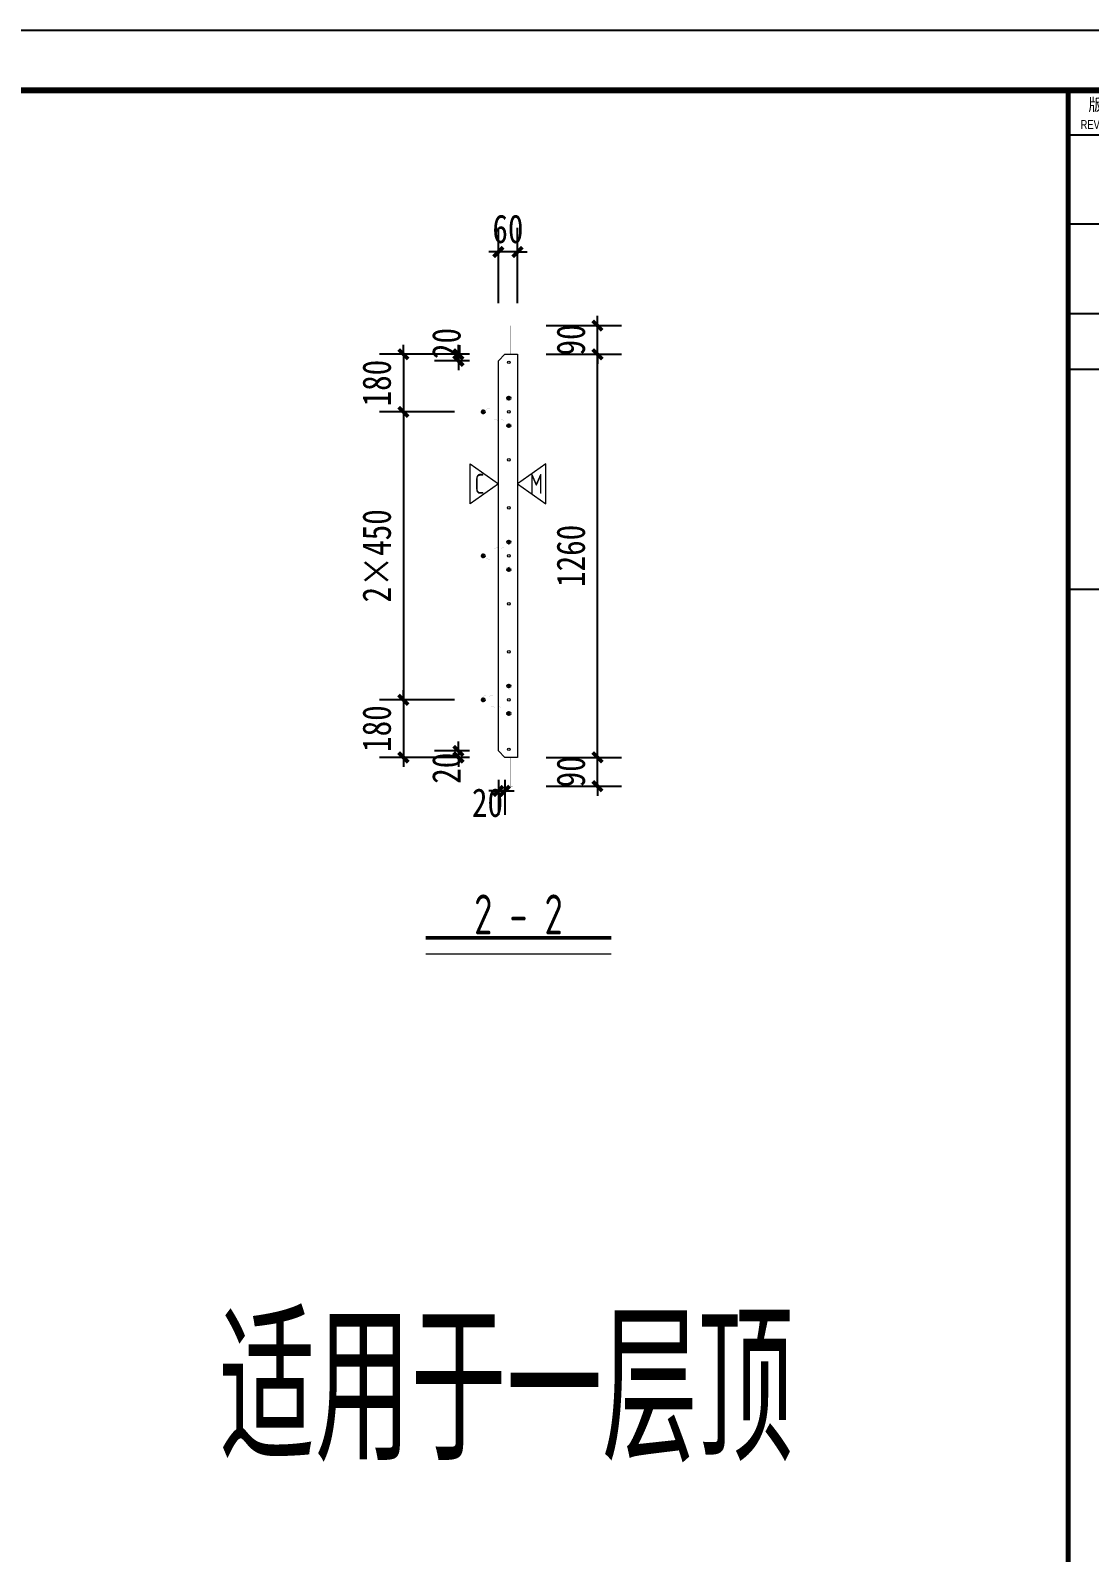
# Model space of a CAD drawing. Header units: millimetres. Extents: x 514 to 31055, y 121 to 26754.
# Drawn here: x 11683 to 14996, y 6477 to 11235 of the extents above; entities that cross this region are included whole.
import ezdxf
from ezdxf.enums import TextEntityAlignment as Align

# ---------------------------------------------------------------- set-up
doc = ezdxf.new("R2010")
doc.units = ezdxf.units.MM
for name, color, linetype in [('a--r1', 92, 'Continuous'), ('PUB_DIM', 3, 'Continuous'), ('PUB_TITLE', 4, 'Continuous'), ('tk1', 177, 'Continuous'), ('公用-图框', 7, 'Continuous')]:
    doc.layers.add(name, color=color, linetype=linetype)
for name, color, linetype, lineweight in [('叠合板详图文字', 8, 'Continuous', 18), ('叠合板详图标注', 7, 'Continuous', 18), ('叠合板详图桁架筋', 6, 'Continuous', 35), ('叠合板详图边线', 4, 'Continuous', 18), ('叠合板详图钢筋', 1, 'Continuous', 35), ('图框', 9, 'Continuous', 18)]:
    doc.layers.add(name, color=color, linetype=linetype, lineweight=lineweight)
doc.styles.add('ARIAL', font='arial.ttf', dxfattribs={"width": 1.2, "height": 2})
doc.styles.add('HT', font='simhei.ttf', dxfattribs={"width": 0.7})
doc.styles.add('样式 1', font='yjkeng.shx', dxfattribs={"width": 0.7, "height": 250, "bigfont": 'yjkchn.shx'})
doc.styles.add('黑体', font='simhei.ttf', dxfattribs={"width": 0.8})
doc.dimstyles.new('_TCH_ARCH&&30', dxfattribs={"dimtxt": 89.25, "dimasz": 30, "dimexe": 75, "dimexo": 90, "dimgap": 37.875, "dimtad": 1, "dimdec": 0, "dimzin": 0, "dimdsep": 46, "dimtxsty": '黑体', "dimblk": 'ARCHTICK', "dimcen": 0.09, "dimclrt": 7, "dimazin": 2, "dimtfac": 1, "dimtdec": 0, "dimtix": 1, "dimtmove": 2, "dimatfit": 3, "dimfxl": 30, "dimtolj": 1, "dimtzin": 0, "dimarcsym": 0})

# ---------------------------------------------------------------- blocks, each defined once
blk = doc.blocks.new('A$C364B4FF9')
at = {"layer": 'PUB_TITLE'}
blk.add_lwpolyline([(-84100, 0), (0, 0), (0, 59400), (-84100, 59400)], close=True, dxfattribs=at)
at = {"layer": 'PUB_TITLE', "const_width": 100}
blk.add_lwpolyline([(-83250, 1000), (-1000, 1000), (-1000, 58400), (-83250, 58400)], close=True, dxfattribs=at)
at = {"layer": 'tk1', "color": 4}
for p, q in [((-7059, 57654), (-1000, 57654)), ((-7059, 57654), (-1000, 57654)), ((-1000, 56163), (-7059, 56163)), ((-1000, 56163), (-7059, 56163)), ((-7059, 54672), (-1000, 54672)), ((-7059, 54672), (-1000, 54672)), ((-7059, 53739), (-1000, 53739)), ((-7059, 53739), (-1000, 53739)), ((-7059, 50065), (-1000, 50065))]:
    blk.add_line(p, q, dxfattribs=at)
at = {"layer": '图框', "color": 3, "const_width": 84.9}
blk.add_lwpolyline([(-7059, 1000), (-1000, 1000), (-1000, 58400), (-7059, 58400)], close=True, dxfattribs=at)
at = {"layer": '公用-图框'}
for s, height, style, width, p in [('版  次', 205.1, 'HT', 0.9, (-6721, 58058)), ('版  次', 205.1, 'HT', 0.9, (-6721, 58058)), ('REVISION  NO.', 149.14, 'ARIAL', 0.75, (-6852, 57753)), ('REVISION  NO.', 149.14, 'ARIAL', 0.75, (-6852, 57753))]:
    blk.add_text(s, height=height, dxfattribs=dict(at, style=style, width=width)).set_placement(p)
blk = doc.blocks.new('_ArchTick')
at = {"color": 0, "const_width": 0.4}
blk.add_lwpolyline([(-0.5, -0.5), (0.5, 0.5)], dxfattribs=at)
blk = doc.blocks.new('*D268')
at = {"layer": 'Defpoints', "color": 0, "transparency": 16777216}
for p in [(13206.6, 8962.9), (13456.6, 8962.9), (13206.6, 8872.9)]:
    blk.add_point(p, dxfattribs=at)
at = {"layer": 'PUB_DIM', "color": 0, "lineweight": -2, "transparency": 16777216}
for p, q in [((13296.6, 8962.9), (13531.6, 8962.9)), ((13456.6, 8962.9), (13456.6, 8992.9)), ((13456.6, 8872.9), (13456.6, 8962.9)), ((13296.6, 8872.9), (13531.6, 8872.9)), ((13456.6, 8872.9), (13456.6, 8842.9))]:
    blk.add_line(p, q, dxfattribs=at)
at = {"layer": 'PUB_DIM', "color": 0, "lineweight": -2, "transparency": 16777216, "xscale": 30, "yscale": 30, "zscale": 30}
for p, rotation in [((13456.6, 8962.9), 270), ((13456.6, 8872.9), 90)]:
    blk.add_blockref('_ArchTick', p, dxfattribs=dict(at, rotation=rotation))
at = {"layer": 'PUB_DIM', "color": 7, "transparency": 16777216, "insert": (13373.6, 8917.9), "char_height": 89.25, "attachment_point": 5, "rotation": 90, "style": '黑体'}
blk.add_mtext('\\A1;90', dxfattribs=at)
blk = doc.blocks.new('*D269')
at = {"layer": 'Defpoints', "color": 0, "transparency": 16777216}
for p in [(13206.6, 10222.9), (13456.6, 10222.9), (13206.6, 8962.9)]:
    blk.add_point(p, dxfattribs=at)
at = {"layer": 'PUB_DIM', "color": 0, "lineweight": -2, "transparency": 16777216}
for p, q in [((13296.6, 10222.9), (13531.6, 10222.9)), ((13456.6, 8962.9), (13456.6, 10222.9)), ((13296.6, 8962.9), (13531.6, 8962.9))]:
    blk.add_line(p, q, dxfattribs=at)
at = {"layer": 'PUB_DIM', "color": 0, "lineweight": -2, "transparency": 16777216, "xscale": 30, "yscale": 30, "zscale": 30}
for p, rotation in [((13456.6, 10222.9), 90), ((13456.6, 8962.9), 270)]:
    blk.add_blockref('_ArchTick', p, dxfattribs=dict(at, rotation=rotation))
at = {"layer": 'PUB_DIM', "color": 7, "transparency": 16777216, "insert": (13373.6, 9592.9), "char_height": 89.25, "attachment_point": 5, "rotation": 90, "style": '黑体'}
blk.add_mtext('\\A1;1260', dxfattribs=at)
blk = doc.blocks.new('*D270')
at = {"layer": 'Defpoints', "color": 0, "transparency": 16777216}
for p in [(13206.6, 10312.9), (13456.6, 10312.9), (13206.6, 10222.9)]:
    blk.add_point(p, dxfattribs=at)
at = {"layer": 'PUB_DIM', "color": 0, "lineweight": -2, "transparency": 16777216}
for p, q in [((13456.6, 10312.9), (13456.6, 10342.9)), ((13296.6, 10312.9), (13531.6, 10312.9)), ((13456.6, 10222.9), (13456.6, 10312.9)), ((13296.6, 10222.9), (13531.6, 10222.9)), ((13456.6, 10222.9), (13456.6, 10192.9))]:
    blk.add_line(p, q, dxfattribs=at)
at = {"layer": 'PUB_DIM', "color": 0, "lineweight": -2, "transparency": 16777216, "xscale": 30, "yscale": 30, "zscale": 30}
for p, rotation in [((13456.6, 10312.9), 270), ((13456.6, 10222.9), 90)]:
    blk.add_blockref('_ArchTick', p, dxfattribs=dict(at, rotation=rotation))
at = {"layer": 'PUB_DIM', "color": 7, "transparency": 16777216, "insert": (13373.6, 10267.9), "char_height": 89.25, "attachment_point": 5, "rotation": 90, "style": '黑体'}
blk.add_mtext('\\A1;90', dxfattribs=at)
blk = doc.blocks.new('*D271')
at = {"layer": 'Defpoints', "color": 0, "transparency": 16777216}
for p in [(13146.6, 10542.9), (13146.6, 10292.9), (13206.6, 10292.9)]:
    blk.add_point(p, dxfattribs=at)
at = {"layer": 'PUB_DIM', "color": 0, "lineweight": -2, "transparency": 16777216}
for p, q in [((13146.6, 10382.9), (13146.6, 10617.9)), ((13206.6, 10382.9), (13206.6, 10617.9)), ((13146.6, 10542.9), (13116.6, 10542.9)), ((13206.6, 10542.9), (13146.6, 10542.9)), ((13206.6, 10542.9), (13236.6, 10542.9))]:
    blk.add_line(p, q, dxfattribs=at)
at = {"layer": 'PUB_DIM', "color": 0, "lineweight": -2, "transparency": 16777216, "xscale": 30, "yscale": 30, "zscale": 30}
blk.add_blockref('_ArchTick', (13146.6, 10542.9), dxfattribs=at)
at = {"layer": 'PUB_DIM', "color": 0, "lineweight": -2, "transparency": 16777216, "xscale": 30, "yscale": 30, "zscale": 30, "rotation": 180}
blk.add_blockref('_ArchTick', (13206.6, 10542.9), dxfattribs=at)
at = {"layer": 'PUB_DIM', "color": 7, "transparency": 16777216, "insert": (13176.6, 10614.5), "char_height": 89.25, "attachment_point": 5, "style": '黑体'}
blk.add_mtext('\\A1;60', dxfattribs=at)
blk = doc.blocks.new('*D272')
at = {"layer": 'Defpoints', "color": 0, "transparency": 16777216}
for p in [(13146.6, 8982.9), (13166.6, 8982.9), (13166.6, 8857.9)]:
    blk.add_point(p, dxfattribs=at)
at = {"layer": 'PUB_DIM', "color": 0, "lineweight": -2, "transparency": 16777216}
for p, q in [((13146.6, 8857.9), (13116.6, 8857.9)), ((13146.6, 8892.9), (13146.6, 8782.9)), ((13146.6, 8857.9), (13166.6, 8857.9)), ((13166.6, 8892.9), (13166.6, 8782.9)), ((13166.6, 8857.9), (13196.6, 8857.9))]:
    blk.add_line(p, q, dxfattribs=at)
at = {"layer": 'PUB_DIM', "color": 0, "lineweight": -2, "transparency": 16777216, "xscale": 30, "yscale": 30, "zscale": 30}
blk.add_blockref('_ArchTick', (13146.6, 8857.9), dxfattribs=at)
at = {"layer": 'PUB_DIM', "color": 0, "lineweight": -2, "transparency": 16777216, "xscale": 30, "yscale": 30, "zscale": 30, "rotation": 180}
blk.add_blockref('_ArchTick', (13166.6, 8857.9), dxfattribs=at)
at = {"layer": 'PUB_DIM', "color": 7, "transparency": 16777216, "insert": (13112.7, 8820.8), "char_height": 89.25, "attachment_point": 5, "style": '黑体'}
blk.add_mtext('\\A1;20', dxfattribs=at)
blk = doc.blocks.new('*D273')
at = {"layer": 'Defpoints', "color": 0, "transparency": 16777216}
for p in [(13021.6, 8962.9), (13146.6, 8982.9), (13146.6, 8962.9)]:
    blk.add_point(p, dxfattribs=at)
at = {"layer": 'PUB_DIM', "color": 0, "lineweight": -2, "transparency": 16777216}
for p, q in [((13021.6, 8982.9), (13021.6, 9012.9)), ((13056.6, 8982.9), (12946.6, 8982.9)), ((13056.6, 8962.9), (12946.6, 8962.9)), ((13021.6, 8982.9), (13021.6, 8962.9)), ((13021.6, 8962.9), (13021.6, 8932.9))]:
    blk.add_line(p, q, dxfattribs=at)
at = {"layer": 'PUB_DIM', "color": 0, "lineweight": -2, "transparency": 16777216, "xscale": 30, "yscale": 30, "zscale": 30}
for p, rotation in [((13021.6, 8982.9), 270), ((13021.6, 8962.9), 90)]:
    blk.add_blockref('_ArchTick', p, dxfattribs=dict(at, rotation=rotation))
at = {"layer": 'PUB_DIM', "color": 7, "transparency": 16777216, "insert": (12984.5, 8929), "char_height": 89.25, "attachment_point": 5, "rotation": 90, "style": '黑体'}
blk.add_mtext('\\A1;20', dxfattribs=at)
blk = doc.blocks.new('*D274')
at = {"layer": 'Defpoints', "color": 0, "transparency": 16777216}
for p in [(13021.6, 10202.9), (13146.6, 10222.9), (13146.6, 10202.9)]:
    blk.add_point(p, dxfattribs=at)
at = {"layer": 'PUB_DIM', "color": 0, "lineweight": -2, "transparency": 16777216}
for p, q in [((13021.6, 10222.9), (13021.6, 10252.9)), ((13056.6, 10222.9), (12946.6, 10222.9)), ((13056.6, 10202.9), (12946.6, 10202.9)), ((13021.6, 10222.9), (13021.6, 10202.9)), ((13021.6, 10202.9), (13021.6, 10172.9))]:
    blk.add_line(p, q, dxfattribs=at)
at = {"layer": 'PUB_DIM', "color": 0, "lineweight": -2, "transparency": 16777216, "xscale": 30, "yscale": 30, "zscale": 30}
for p, rotation in [((13021.6, 10222.9), 270), ((13021.6, 10202.9), 90)]:
    blk.add_blockref('_ArchTick', p, dxfattribs=dict(at, rotation=rotation))
at = {"layer": 'PUB_DIM', "color": 7, "transparency": 16777216, "insert": (12984.5, 10256.8), "char_height": 89.25, "attachment_point": 5, "rotation": 90, "style": '黑体'}
blk.add_mtext('\\A1;20', dxfattribs=at)
blk = doc.blocks.new('*D275')
at = {"layer": 'Defpoints', "color": 0, "transparency": 16777216}
for p in [(13099.6, 10222.9), (12849.6, 10042.9), (13099.6, 10042.9)]:
    blk.add_point(p, dxfattribs=at)
at = {"layer": 'PUB_DIM', "color": 0, "lineweight": -2, "transparency": 16777216}
for p, q in [((12849.6, 10222.9), (12849.6, 10252.9)), ((13009.6, 10222.9), (12774.6, 10222.9)), ((12849.6, 10222.9), (12849.6, 10042.9)), ((13009.6, 10042.9), (12774.6, 10042.9)), ((12849.6, 10042.9), (12849.6, 10012.9))]:
    blk.add_line(p, q, dxfattribs=at)
at = {"layer": 'PUB_DIM', "color": 0, "lineweight": -2, "transparency": 16777216, "xscale": 30, "yscale": 30, "zscale": 30}
for p, rotation in [((12849.6, 10222.9), 270), ((12849.6, 10042.9), 90)]:
    blk.add_blockref('_ArchTick', p, dxfattribs=dict(at, rotation=rotation))
at = {"layer": 'PUB_DIM', "color": 7, "transparency": 16777216, "insert": (12766.6, 10132.9), "char_height": 89.25, "attachment_point": 5, "rotation": 90, "style": '黑体'}
blk.add_mtext('\\A1;180', dxfattribs=at)
blk = doc.blocks.new('*D276')
at = {"layer": 'Defpoints', "color": 0, "transparency": 16777216}
for p in [(13099.6, 10042.9), (12849.6, 9142.9), (13099.6, 9142.9)]:
    blk.add_point(p, dxfattribs=at)
at = {"layer": 'PUB_DIM', "color": 0, "lineweight": -2, "transparency": 16777216}
for p, q in [((13009.6, 10042.9), (12774.6, 10042.9)), ((12849.6, 10042.9), (12849.6, 9142.9)), ((13009.6, 9142.9), (12774.6, 9142.9))]:
    blk.add_line(p, q, dxfattribs=at)
at = {"layer": 'PUB_DIM', "color": 0, "lineweight": -2, "transparency": 16777216, "xscale": 30, "yscale": 30, "zscale": 30}
for p, rotation in [((12849.6, 10042.9), 90), ((12849.6, 9142.9), 270)]:
    blk.add_blockref('_ArchTick', p, dxfattribs=dict(at, rotation=rotation))
at = {"layer": 'PUB_DIM', "color": 7, "transparency": 16777216, "insert": (12766.6, 9592.9), "char_height": 89.25, "attachment_point": 5, "rotation": 90, "style": '黑体'}
blk.add_mtext('\\A1;2×450', dxfattribs=at)
blk = doc.blocks.new('*D277')
at = {"layer": 'Defpoints', "color": 0, "transparency": 16777216}
for p in [(13099.6, 9142.9), (12849.6, 8962.9), (13099.6, 8962.9)]:
    blk.add_point(p, dxfattribs=at)
at = {"layer": 'PUB_DIM', "color": 0, "lineweight": -2, "transparency": 16777216}
for p, q in [((13009.6, 9142.9), (12774.6, 9142.9)), ((12849.6, 9142.9), (12849.6, 9172.9)), ((12849.6, 9142.9), (12849.6, 8962.9)), ((13009.6, 8962.9), (12774.6, 8962.9)), ((12849.6, 8962.9), (12849.6, 8932.9))]:
    blk.add_line(p, q, dxfattribs=at)
at = {"layer": 'PUB_DIM', "color": 0, "lineweight": -2, "transparency": 16777216, "xscale": 30, "yscale": 30, "zscale": 30}
for p, rotation in [((12849.6, 9142.9), 270), ((12849.6, 8962.9), 90)]:
    blk.add_blockref('_ArchTick', p, dxfattribs=dict(at, rotation=rotation))
at = {"layer": 'PUB_DIM', "color": 7, "transparency": 16777216, "insert": (12766.6, 9052.9), "char_height": 89.25, "attachment_point": 5, "rotation": 90, "style": '黑体'}
blk.add_mtext('\\A1;180', dxfattribs=at)

msp = doc.modelspace()

# ---------------------------------------------------------------- linework, layer by layer
at = {"layer": '叠合板详图文字', "color": 0, "lineweight": 50}
msp.add_line((12919.6, 8398.4), (13499.4, 8398.4), dxfattribs=at)
at = {"layer": '叠合板详图文字', "color": 0, "lineweight": 18}
msp.add_line((12919.6, 8348.4), (13499.4, 8348.4), dxfattribs=at)
at = {"layer": '叠合板详图标注'}
for points in [[(13146.6, 9817.9), (13058.2, 9755.4), (13058.2, 9880.4)], [(13206.6, 9817.9), (13294.9, 9755.4), (13294.9, 9880.4)]]:
    msp.add_lwpolyline(points, close=True, dxfattribs=at)
at = {"layer": '叠合板详图桁架筋', "color": 8, "lineweight": 35, "const_width": 0.045}
for points in [[(13098.6, 10053.7), (13178.6, 10080.7), (13180.5, 10075), (13100.5, 10048)], [(13100.5, 10037.7), (13180.5, 10010.7), (13178.6, 10005), (13098.6, 10032)], [(13098.6, 9603.7), (13178.6, 9630.7), (13180.5, 9625), (13100.5, 9598)], [(13100.5, 9587.7), (13180.5, 9560.7), (13178.6, 9555), (13098.6, 9582)], [(13098.6, 9153.7), (13178.6, 9180.7), (13180.5, 9175), (13100.5, 9148)], [(13100.5, 9137.7), (13180.5, 9110.7), (13178.6, 9105), (13098.6, 9132)]]:
    msp.add_lwpolyline(points, close=True, dxfattribs=at)
at = {"layer": '叠合板详图桁架筋', "color": 8, "lineweight": 35}
for centre in [(13179.6, 10085.9), (13099.6, 10042.9), (13179.6, 9999.9), (13179.6, 9635.9), (13099.6, 9592.9), (13179.6, 9549.9), (13179.6, 9185.9), (13099.6, 9142.9), (13179.6, 9099.9)]:
    msp.add_circle(centre, 4, dxfattribs=at)
at = {"layer": '叠合板详图边线', "lineweight": 18}
for p, q in [((13146.6, 10202.9), (13166.6, 10222.9)), ((13146.6, 8982.9), (13146.6, 10202.9)), ((13166.6, 10222.9), (13206.6, 10222.9)), ((13206.6, 10222.9), (13206.6, 8962.9)), ((13166.6, 8962.9), (13146.6, 8982.9)), ((13206.6, 8962.9), (13166.6, 8962.9))]:
    msp.add_line(p, q, dxfattribs=at)
at = {"layer": '叠合板详图钢筋', "lineweight": 18, "const_width": 0.045}
for points in [[(13191.6, 10312.9), (13191.6, 10222.9), (13183.6, 10222.9), (13183.6, 10312.9)], [(13191.6, 8962.9), (13191.6, 8872.9), (13183.6, 8872.9), (13183.6, 8962.9)]]:
    msp.add_lwpolyline(points, close=True, dxfattribs=at)
at = {"layer": '叠合板详图钢筋', "lineweight": 18}
for centre in [(13179.6, 10197.9), (13179.6, 10042.9), (13179.6, 9892.9), (13179.6, 9742.9), (13179.6, 9592.9), (13179.6, 9442.9), (13179.6, 9292.9), (13179.6, 9142.9), (13179.6, 8987.9)]:
    msp.add_circle(centre, 4, dxfattribs=at)

# ---------------------------------------------------------------- block references
at = {"layer": 'a--r1', "xscale": 0.1871100000000001, "yscale": 0.1871100000000001, "zscale": 0.1871100000000001}
msp.add_blockref('A$C364B4FF9', (16249.7, 121), dxfattribs=at)

# ---------------------------------------------------------------- texts
at = {"layer": '叠合板详图文字', "color": 0, "style": '样式 1', "width": 0.7}
for s, height, p in [('2 - 2', 125, (13209.5, 8409.4)), ('适用于一层顶', 450, (13171.8, 6763.5))]:
    msp.add_text(s, height=height, dxfattribs=at).set_placement(p, align=Align.CENTER)
at = {"layer": '叠合板详图标注', "style": '样式 1', "width": 0.7}
for s, p in [('C', (13087.7, 9817.9)), ('M', (13265.5, 9817.9))]:
    msp.add_text(s, height=62.5, dxfattribs=at).set_placement(p, align=Align.MIDDLE_CENTER)

# ---------------------------------------------------------------- dimensions: what is measured, and where the dimension line sits
at = {"layer": 'PUB_DIM'}
for base, p1, p2, angle, picture, middle in [((13146.6, 10542.9), (13206.6, 10292.9), (13146.6, 10292.9), 180, '*D271', (13176.6, 10614.5)), ((13021.6, 10202.9), (13146.6, 10222.9), (13146.6, 10202.9), 270, '*D274', (12984.5, 10256.8)), ((13021.6, 8962.9), (13146.6, 8982.9), (13146.6, 8962.9), 270, '*D273', (12984.5, 8929)), ((13166.6, 8857.9), (13146.6, 8982.9), (13166.6, 8982.9), 0, '*D272', (13112.7, 8820.8))]:
    dim = msp.add_linear_dim(base=base, p1=p1, p2=p2, angle=angle, dimstyle='_TCH_ARCH&&30', dxfattribs=at)
    dim.commit()
    dim.dimension.update_dxf_attribs({"geometry": picture, "text_midpoint": middle, "dimtype": 161})
for p1, p2, text, picture, middle in [((13206.6, 10222.9), (13206.6, 10312.9), '90', '*D270', (13373.6, 10267.9)), ((13099.6, 10222.9), (13099.6, 10042.9), '180', '*D275', (12766.6, 10132.9)), ((13206.6, 8962.9), (13206.6, 10222.9), '1260', '*D269', (13373.6, 9592.9)), ((13099.6, 10042.9), (13099.6, 9142.9), '2×450', '*D276', (12766.6, 9592.9)), ((13099.6, 9142.9), (13099.6, 8962.9), '180', '*D277', (12766.6, 9052.9)), ((13206.6, 8872.9), (13206.6, 8962.9), '90', '*D268', (13373.6, 8917.9))]:
    dim = msp.add_aligned_dim(p1=p1, p2=p2, distance=-250, text=text, dimstyle='_TCH_ARCH&&30', dxfattribs=at)
    dim.commit()
    dim.dimension.update_dxf_attribs({"geometry": picture, "text_midpoint": middle})

doc.saveas('drawing.dxf')
